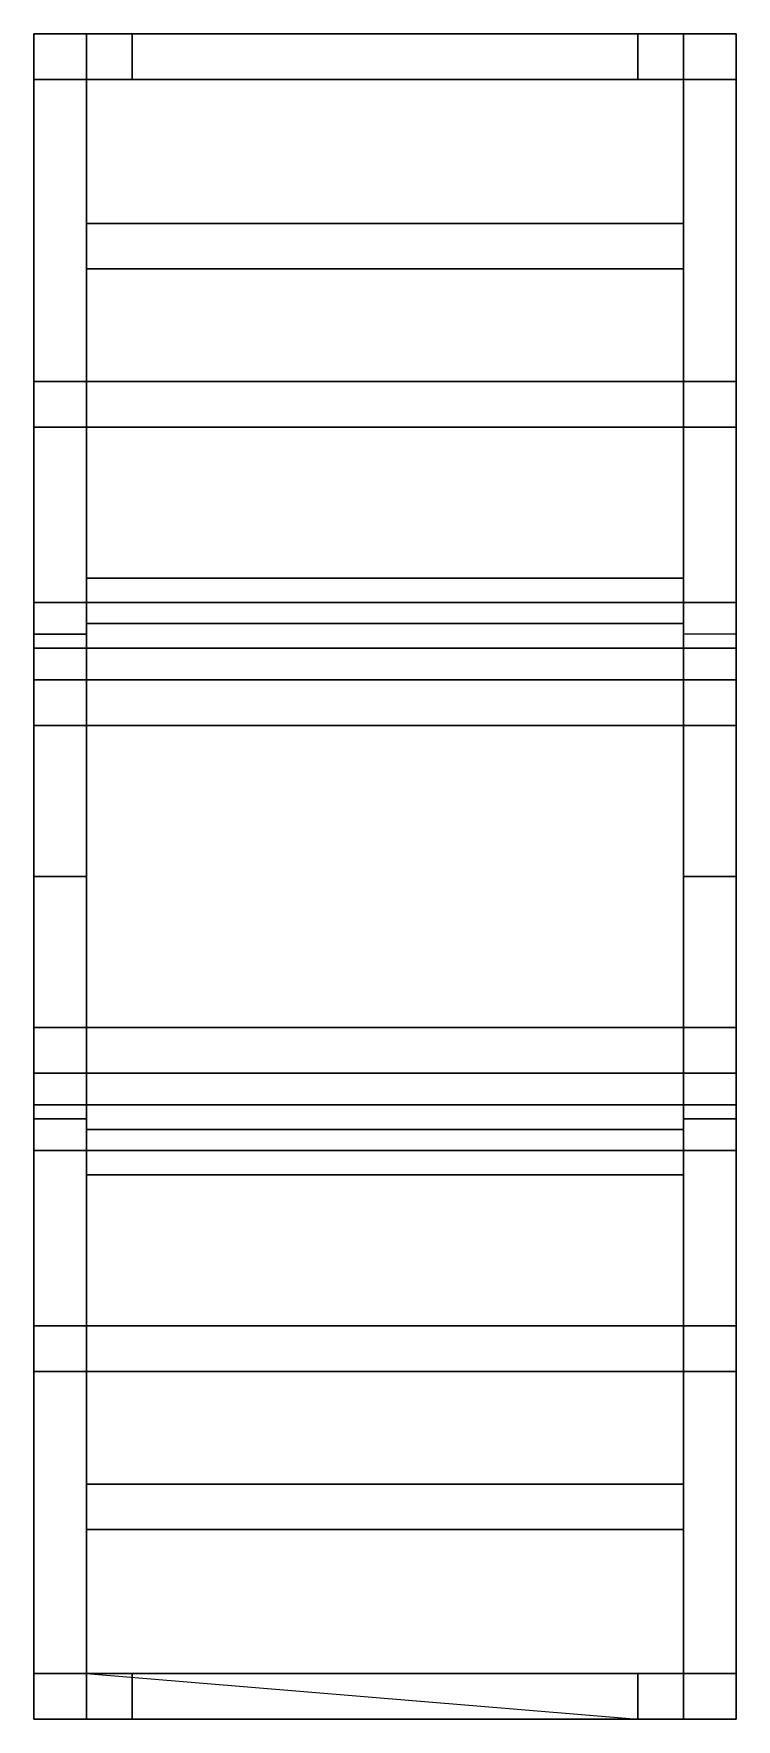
# Model space of a CAD drawing. Extents: x -1 to 1, y -2.4 to 2.4.
import ezdxf

# ---------------------------------------------------------------- set-up
doc = ezdxf.new("R2010")
doc.units = 0
doc.layers.add('ANTENNA', color=3, linetype='CONTINUOUS')

msp = doc.modelspace()

# ---------------------------------------------------------------- linework, layer by layer
at = {"layer": 'ANTENNA'}
for points in [[(-1, 2.4, 5.8), (-1, 2.4, 4.04), (-1, 2.27, 4.17), (-1, 2.27, 5.67)], [(-0.85, 2.4, 5.8), (-0.85, 2.4, 4.04), (-1, 2.4, 4.04), (-1, 2.4, 5.8)], [(-1, -2.27, 4.17), (-1, 2.27, 4.17), (-1, 2.4, 4.04), (-1, -2.4, 4.04)], [(-1, -2.4, 4.04), (-1, 2.4, 4.04), (-0.85, 2.4, 4.04), (-0.85, -2.4, 4.04)], [(-1, -2.4, 5.8), (-1, 2.4, 5.8), (-1, 2.27, 5.67), (-1, -2.27, 5.67)], [(-0.85, -2.4, 5.8), (-0.85, 2.4, 5.8), (-1, 2.4, 5.8), (-1, -2.4, 5.8)], [(-0.85, 2.27, 4.17), (-0.85, 2.4, 4.04), (-0.85, 2.4, 5.8), (-0.85, 2.27, 5.67)], [(-0.85, 2.27, 5.3), (-0.85, 2.4, 5.3), (0.72, 2.4, 4.47), (0.72, 2.27, 4.47)], [(0.72, 2.4, 4.47), (-0.85, 2.4, 5.3), (-0.72, 2.4, 5.3), (0.85, 2.4, 4.47)], [(-0.85, 2.4, 4.04), (-0.85, 2.27, 4.17), (-0.85, -2.27, 4.17), (-0.85, -2.4, 4.04)], [(0.85, 2.4, 4.34), (-0.85, 2.4, 4.34), (-0.85, 2.4, 4.47), (0.85, 2.4, 4.47)], [(-0.85, 2.27, 4.34), (-0.85, 2.4, 4.34), (0.85, 2.4, 4.34), (0.85, 2.27, 4.34)], [(-0.85, 2.27, 5.67), (-0.85, 2.4, 5.8), (-0.85, -2.4, 5.8), (-0.85, -2.27, 5.67)], [(0.85, 2.4, 5.3), (-0.85, 2.4, 5.3), (-0.85, 2.4, 5.43), (0.85, 2.4, 5.43)], [(-0.85, 2.27, 5.43), (-0.85, 2.4, 5.43), (-0.85, 2.4, 5.3), (-0.85, 2.27, 5.3)], [(-0.72, 2.27, 5.3), (-0.72, 2.4, 5.3), (-0.85, 2.4, 5.3), (-0.85, 2.27, 5.3)], [(0.85, 2.4, 5.43), (-0.85, 2.4, 5.43), (-0.85, 2.27, 5.43), (0.85, 2.27, 5.43)], [(0.85, 2.4, 4.47), (-0.72, 2.4, 5.3), (-0.72, 2.27, 5.3), (0.85, 2.27, 4.47)], [(0.72, 2.4, 4.47), (-0.72, 2.4, 4.47), (-0.72, 2.27, 4.47), (0.72, 2.27, 4.47)], [(-0.72, 2.27, 5.3), (-0.72, 2.4, 5.3), (0.72, 2.4, 5.3), (0.72, 2.27, 5.3)], [(0.85, 2.4, 5.8), (0.85, 2.4, 4.04), (0.85, 2.27, 4.17), (0.85, 2.27, 5.67)], [(1, 2.4, 5.8), (1, 2.4, 4.04), (0.85, 2.4, 4.04), (0.85, 2.4, 5.8)], [(0.85, -2.27, 4.17), (0.85, 2.27, 4.17), (0.85, 2.4, 4.04), (0.85, -2.4, 4.04)], [(0.85, -2.4, 4.04), (0.85, 2.4, 4.04), (1, 2.4, 4.04), (1, -2.4, 4.04)], [(0.85, -2.4, 5.8), (0.85, 2.4, 5.8), (0.85, 2.27, 5.67), (0.85, -2.27, 5.67)], [(1, -2.4, 5.8), (1, 2.4, 5.8), (0.85, 2.4, 5.8), (0.85, -2.4, 5.8)], [(1, 2.27, 4.17), (1, 2.4, 4.04), (1, 2.4, 5.8), (1, 2.27, 5.67)], [(1, 2.4, 4.04), (1, 2.27, 4.17), (1, -2.27, 4.17), (1, -2.4, 4.04)], [(1, 2.27, 5.67), (1, 2.4, 5.8), (1, -2.4, 5.8), (1, -2.27, 5.67)], [(-0.85, 2.4, 4.47), (0.72, 2.4, 5.3), (0.85, 2.4, 5.3), (-0.72, 2.4, 4.47)], [(-0.85, 2.27, 4.47), (0.72, 2.27, 5.3), (0.72, 2.4, 5.3), (-0.85, 2.4, 4.47)], [(0.85, 2.4, 5.3), (0.85, 2.27, 5.3), (-0.72, 2.27, 4.47), (-0.72, 2.4, 4.47)], [(-1, 2.27, 5.54), (-1, 2.27, 4.17), (-0.85, 2.27, 4.17), (-0.85, 2.27, 5.54)], [(-1, 0.56, 4.17), (-1, 2.27, 5.67), (-1, 2.27, 5.54), (-1, 0.69, 4.17)], [(-0.85, 0.56, 4.17), (-0.85, 2.27, 5.67), (-1, 2.27, 5.67), (-1, 0.56, 4.17)], [(-1, 0.69, 4.17), (-1, 2.27, 5.54), (-0.85, 2.27, 5.54), (-0.85, 0.69, 4.17)], [(-0.85, -2.27, 4.17), (-0.85, 2.27, 4.17), (-1, 2.27, 4.17), (-1, -2.27, 4.17)], [(-1, -2.27, 5.67), (-1, 2.27, 5.67), (-0.85, 2.27, 5.67), (-0.85, -2.27, 5.67)], [(-1, 2.27, 5.54), (-1, 2.27, 5.67), (-0.85, 2.27, 5.67), (-0.85, 2.27, 5.54)], [(-0.85, 2.27, 5.54), (-0.85, 2.27, 5.67), (-0.85, 0.56, 4.17), (-0.85, 0.69, 4.17)], [(0.85, 2.27, 4.47), (-0.72, 2.27, 5.3), (-0.85, 2.27, 5.3), (0.72, 2.27, 4.47)], [(-0.72, 2.27, 4.47), (0.85, 2.27, 5.3), (0.72, 2.27, 5.3), (-0.85, 2.27, 4.47)], [(0.85, 2.27, 4.47), (-0.85, 2.27, 4.47), (-0.85, 2.27, 4.34), (0.85, 2.27, 4.34)], [(0.85, 2.27, 5.43), (-0.85, 2.27, 5.43), (-0.85, 2.27, 5.3), (0.85, 2.27, 5.3)], [(0.85, 2.27, 5.67), (0.85, 2.27, 4.17), (1, 2.27, 4.17), (1, 2.27, 5.67)], [(0.85, 0.69, 4.17), (0.85, 2.27, 5.54), (1, 2.27, 5.54), (1, 0.69, 4.17)], [(1, 0.56, 4.17), (1, 2.27, 5.67), (0.85, 2.27, 5.67), (0.85, 0.56, 4.17)], [(0.85, 0.56, 4.17), (0.85, 2.27, 5.67), (0.85, 2.27, 5.54), (0.85, 0.69, 4.17)], [(1, -2.27, 4.17), (1, 2.27, 4.17), (0.85, 2.27, 4.17), (0.85, -2.27, 4.17)], [(0.85, -2.27, 5.67), (0.85, 2.27, 5.67), (1, 2.27, 5.67), (1, -2.27, 5.67)], [(0.85, 2.27, 5.54), (0.85, 2.27, 5.67), (1, 2.27, 5.67), (1, 2.27, 5.54)], [(1, 2.27, 5.54), (1, 2.27, 5.67), (1, 0.56, 4.17), (1, 0.69, 4.17)], [(0.85, 1.86, 5.67), (-0.85, 1.86, 5.67), (-0.85, 1.86, 5.8), (0.85, 1.86, 5.8)], [(-0.85, 1.73, 5.67), (-0.85, 1.86, 5.67), (0.85, 1.86, 5.67), (0.85, 1.73, 5.67)], [(0.85, 1.86, 5.8), (-0.85, 1.86, 5.8), (-0.85, 1.73, 5.8), (0.85, 1.73, 5.8)], [(0.85, 1.73, 5.8), (-0.85, 1.73, 5.8), (-0.85, 1.73, 5.67), (0.85, 1.73, 5.67)], [(-0.85, 1.41, 4.04), (-0.85, 1.41, 3.4527), (-1, 1.41, 3.4527), (-1, 1.41, 4.04)], [(-1, 1.41, 4.04), (-1, 1.41, 3.4527), (-1, 1.28, 3.4764), (-1, 1.28, 4.04)], [(-0.85, 1.28, 3.4764), (-0.85, 1.41, 3.4527), (-0.85, 1.41, 4.04), (-0.85, 1.28, 4.04)], [(0.85, 1.41, 4.04), (-0.85, 1.41, 4.04), (-0.85, 1.41, 4.17), (0.85, 1.41, 4.17)], [(-0.85, 1.28, 4.04), (-0.85, 1.41, 4.04), (0.85, 1.41, 4.04), (0.85, 1.28, 4.04)], [(0.85, 1.41, 4.17), (-0.85, 1.41, 4.17), (-0.85, 1.28, 4.17), (0.85, 1.28, 4.17)], [(1, 1.41, 4.04), (1, 1.41, 3.4527), (0.85, 1.41, 3.4527), (0.85, 1.41, 4.04)], [(0.85, 1.41, 4.04), (0.85, 1.41, 3.4527), (0.85, 1.28, 3.4764), (0.85, 1.28, 4.04)], [(1, 1.28, 3.4764), (1, 1.41, 3.4527), (1, 1.41, 4.04), (1, 1.28, 4.04)], [(-1, 1.28, 4.04), (-1, 0.78, 3.62), (-0.85, 0.78, 3.62), (-0.85, 1.28, 4.04)], [(-1, 1.28, 3.92), (-1, 0.78, 3.5), (-1, 0.78, 3.62), (-1, 1.28, 4.04)], [(-0.85, 1.28, 3.92), (-0.85, 0.78, 3.5), (-1, 0.78, 3.5), (-1, 1.28, 3.92)], [(-1, 1.28, 3.92), (-1, 1.28, 3.4764), (-0.85, 1.28, 3.4764), (-0.85, 1.28, 3.92)], [(-0.85, 0.78, 3.62), (-0.85, 0.78, 3.5), (-0.85, 1.28, 3.92), (-0.85, 1.28, 4.04)], [(0.85, 1.28, 4.17), (-0.85, 1.28, 4.17), (-0.85, 1.28, 4.04), (0.85, 1.28, 4.04)], [(1, 1.28, 3.92), (1, 0.78, 3.5), (0.85, 0.78, 3.5), (0.85, 1.28, 3.92)], [(0.85, 1.28, 3.92), (0.85, 0.78, 3.5), (0.85, 0.78, 3.62), (0.85, 1.28, 4.04)], [(0.85, 1.28, 4.04), (0.85, 0.78, 3.62), (1, 0.78, 3.62), (1, 1.28, 4.04)], [(0.85, 1.28, 3.92), (0.85, 1.28, 3.4764), (1, 1.28, 3.4764), (1, 1.28, 3.92)], [(1, 0.78, 3.62), (1, 0.78, 3.5), (1, 1.28, 3.92), (1, 1.28, 4.04)], [(0.85, 0.85, 5.67), (-0.85, 0.85, 5.67), (-0.85, 0.85, 5.8), (0.85, 0.85, 5.8)], [(-0.85, 0.72, 5.67), (-0.85, 0.85, 5.67), (0.85, 0.85, 5.67), (0.85, 0.72, 5.67)], [(0.85, 0.85, 5.8), (-0.85, 0.85, 5.8), (-0.85, 0.72, 5.8), (0.85, 0.72, 5.8)], [(-1, 0.78, 4.04), (-1, 0.78, 3.62), (-1, 0.65, 3.4818), (-1, 0.65, 4.04)], [(-0.85, 0.78, 4.04), (-0.85, 0.78, 3.62), (-1, 0.78, 3.62), (-1, 0.78, 4.04)], [(-1, 0.78, 3.62), (-1, 0.78, 3.5), (-1, 0.75, 3.5)], [(-1, 0.78, 3.62), (-1, 0.75, 3.5), (-1, 0.65, 3.4818)], [(-0.85, 0.65, 3.4818), (-0.85, 0.78, 3.62), (-0.85, 0.78, 4.04), (-0.85, 0.65, 4.04)], [(0.85, 0.78, 4.04), (-0.85, 0.78, 4.04), (-0.85, 0.78, 4.17), (0.85, 0.78, 4.17)], [(-0.85, 0.65, 4.04), (-0.85, 0.78, 4.04), (0.85, 0.78, 4.04), (0.85, 0.65, 4.04)], [(0.85, 0.78, 4.17), (-0.85, 0.78, 4.17), (-0.85, 0.65, 4.17), (0.85, 0.65, 4.17)], [(-0.85, 0.75, 3.5), (-0.85, 0.78, 3.5), (-0.85, 0.78, 3.62)], [(-0.85, 0.65, 3.4818), (-0.85, 0.75, 3.5), (-0.85, 0.78, 3.62)], [(1, 0.78, 4.04), (1, 0.78, 3.62), (0.85, 0.78, 3.62), (0.85, 0.78, 4.04)], [(0.85, 0.78, 4.04), (0.85, 0.78, 3.62), (0.85, 0.65, 3.4818), (0.85, 0.65, 4.04)], [(0.85, 0.78, 3.62), (0.85, 0.75, 3.5), (0.85, 0.65, 3.4818)], [(0.85, 0.78, 3.62), (0.85, 0.78, 3.5), (0.85, 0.75, 3.5)], [(1, 0.65, 3.4818), (1, 0.78, 3.62), (1, 0.78, 4.04), (1, 0.65, 4.04)], [(1, 0.65, 3.4818), (1, 0.75, 3.5), (1, 0.78, 3.62)], [(1, 0.75, 3.5), (1, 0.78, 3.5), (1, 0.78, 3.62)], [(-0.85, 0.69, 4.17), (-0.85, 0.56, 4.17), (-1, 0.56, 4.17), (-1, 0.69, 4.17)], [(0.85, 0.72, 5.8), (-0.85, 0.72, 5.8), (-0.85, 0.72, 5.67), (0.85, 0.72, 5.67)], [(-1, 0.65, 4.04), (-1, 0.65, 3.4818), (-0.85, 0.65, 3.4818), (-0.85, 0.65, 4.04)], [(0.85, 0.65, 4.17), (-0.85, 0.65, 4.17), (-0.85, 0.65, 4.04), (0.85, 0.65, 4.04)], [(0.85, 0.65, 4.04), (0.85, 0.65, 3.4818), (1, 0.65, 3.4818), (1, 0.65, 4.04)], [(-1, 0.56, 5.67), (-1, 0.56, 4.17), (-1, 0.43, 4.17), (-1, 0.43, 5.67)], [(-0.85, 0.56, 5.67), (-0.85, 0.56, 4.17), (-1, 0.56, 4.17), (-1, 0.56, 5.67)], [(-1, 0.43, 4.17), (-1, 0.56, 4.17), (-0.85, 0.56, 4.17), (-0.85, 0.43, 4.17)], [(-0.85, 0.43, 4.17), (-0.85, 0.56, 4.17), (-0.85, 0.56, 5.67), (-0.85, 0.43, 5.67)], [(-0.85, 0.43, 4.17), (-0.85, 0.56, 4.17), (-0.85, 0.56, 4.04), (-0.85, 0.43, 4.04)], [(0.85, 0.56, 4.04), (-0.85, 0.56, 4.04), (-0.85, 0.56, 4.17), (0.85, 0.56, 4.17)], [(-0.85, 0.43, 4.04), (-0.85, 0.56, 4.04), (0.85, 0.56, 4.04), (0.85, 0.43, 4.04)], [(0.85, 0.56, 4.17), (-0.85, 0.56, 4.17), (-0.85, 0.43, 4.17), (0.85, 0.43, 4.17)], [(0.85, 0.56, 5.8), (-0.85, 0.56, 5.8), (-0.85, 0.43, 5.8), (0.85, 0.43, 5.8)], [(-0.85, 0.43, 5.67), (-0.85, 0.56, 5.67), (0.85, 0.56, 5.67), (0.85, 0.43, 5.67)], [(0.85, 0.56, 5.67), (-0.85, 0.56, 5.67), (-0.85, 0.56, 5.8), (0.85, 0.56, 5.8)], [(1, 0.56, 5.67), (1, 0.56, 4.17), (0.85, 0.56, 4.17), (0.85, 0.56, 5.67)], [(0.85, 0.56, 5.67), (0.85, 0.56, 4.17), (0.85, 0.43, 4.17), (0.85, 0.43, 5.67)], [(0.85, 0.43, 4.04), (0.85, 0.56, 4.04), (0.85, 0.56, 4.17), (0.85, 0.43, 4.17)], [(0.85, 0.43, 4.17), (0.85, 0.56, 4.17), (1, 0.56, 4.17), (1, 0.43, 4.17)], [(1, 0.43, 4.17), (1, 0.56, 4.17), (1, 0.56, 5.67), (1, 0.43, 5.67)], [(-1, 0.43, 5.67), (-1, 0.43, 4.17), (-0.85, 0.43, 4.17), (-0.85, 0.43, 5.67)], [(0.85, 0.43, 4.17), (-0.85, 0.43, 4.17), (-0.85, 0.43, 4.04), (0.85, 0.43, 4.04)], [(0.85, 0.43, 5.8), (-0.85, 0.43, 5.8), (-0.85, 0.43, 5.67), (0.85, 0.43, 5.67)], [(0.85, 0.43, 5.67), (0.85, 0.43, 4.17), (1, 0.43, 4.17), (1, 0.43, 5.67)], [(-1, -2.4, 1.44), (-1, -2.27, 1.57), (-1, 0, 1.57), (-1, 0, 1.44)], [(-1, 0, 1.57), (-1, -2.27, 1.57), (-0.85, -2.27, 1.57), (-0.85, 0, 1.57)], [(-0.85, 0, 1.44), (-0.85, -2.4, 1.44), (-1, -2.4, 1.44), (-1, 0, 1.44)], [(-1, -2.27, 3.07), (-1, -2.4, 3.2), (-1, 0, 3.2), (-1, 0, 3.07)], [(-1, 0, 3.2), (-1, -2.4, 3.2), (-0.85, -2.4, 3.2), (-0.85, 0, 3.2)], [(-0.85, 0, 3.07), (-0.85, -2.27, 3.07), (-1, -2.27, 3.07), (-1, 0, 3.07)], [(-0.85, 0, 1.57), (-0.85, -2.27, 1.57), (-0.85, -2.4, 1.44), (-0.85, 0, 1.44)], [(-0.85, 0, 3.2), (-0.85, -2.4, 3.2), (-0.85, -2.27, 3.07), (-0.85, 0, 3.07)], [(1, 0, 1.44), (1, -2.4, 1.44), (0.85, -2.4, 1.44), (0.85, 0, 1.44)], [(0.85, -2.4, 1.44), (0.85, -2.27, 1.57), (0.85, 0, 1.57), (0.85, 0, 1.44)], [(0.85, 0, 1.57), (0.85, -2.27, 1.57), (1, -2.27, 1.57), (1, 0, 1.57)], [(0.85, 0, 3.2), (0.85, -2.4, 3.2), (1, -2.4, 3.2), (1, 0, 3.2)], [(0.85, -2.27, 3.07), (0.85, -2.4, 3.2), (0.85, 0, 3.2), (0.85, 0, 3.07)], [(1, 0, 3.07), (1, -2.27, 3.07), (0.85, -2.27, 3.07), (0.85, 0, 3.07)], [(1, 0, 1.57), (1, -2.27, 1.57), (1, -2.4, 1.44), (1, 0, 1.44)], [(1, 0, 3.2), (1, -2.4, 3.2), (1, -2.27, 3.07), (1, 0, 3.07)], [(-1, -0.43, 1.57), (-1, -0.56, 1.57), (-1, -0.56, 3.07), (-1, -0.43, 3.07)], [(-0.85, -0.43, 3.07), (-0.85, -0.43, 1.57), (-1, -0.43, 1.57), (-1, -0.43, 3.07)], [(-0.85, -0.43, 5.67), (-0.85, -0.43, 4.17), (-1, -0.43, 4.17), (-1, -0.43, 5.67)], [(-1, -0.43, 4.17), (-1, -0.56, 4.17), (-1, -0.56, 5.67), (-1, -0.43, 5.67)], [(-0.85, -0.43, 4.17), (-0.85, -0.56, 4.17), (-1, -0.56, 4.17), (-1, -0.43, 4.17)], [(-0.85, -0.56, 3.07), (-0.85, -0.56, 1.57), (-0.85, -0.43, 1.57), (-0.85, -0.43, 3.07)], [(-0.85, -0.43, 3.2), (0.85, -0.43, 3.2), (0.85, -0.43, 3.07), (-0.85, -0.43, 3.07)], [(-0.85, -0.56, 3.2), (0.85, -0.56, 3.2), (0.85, -0.43, 3.2), (-0.85, -0.43, 3.2)], [(0.85, -0.43, 3.07), (0.85, -0.56, 3.07), (-0.85, -0.56, 3.07), (-0.85, -0.43, 3.07)], [(-0.85, -0.56, 1.57), (0.85, -0.56, 1.57), (0.85, -0.43, 1.57), (-0.85, -0.43, 1.57)], [(-0.85, -0.43, 1.57), (0.85, -0.43, 1.57), (0.85, -0.43, 1.44), (-0.85, -0.43, 1.44)], [(0.85, -0.43, 1.44), (0.85, -0.56, 1.44), (-0.85, -0.56, 1.44), (-0.85, -0.43, 1.44)], [(-0.85, -0.56, 5.67), (-0.85, -0.56, 4.17), (-0.85, -0.43, 4.17), (-0.85, -0.43, 5.67)], [(-0.85, -0.43, 4.17), (0.85, -0.43, 4.17), (0.85, -0.43, 4.04), (-0.85, -0.43, 4.04)], [(-0.85, -0.43, 4.04), (-0.85, -0.56, 4.04), (-0.85, -0.56, 4.17), (-0.85, -0.43, 4.17)], [(0.85, -0.43, 4.04), (0.85, -0.56, 4.04), (-0.85, -0.56, 4.04), (-0.85, -0.43, 4.04)], [(-0.85, -0.56, 4.17), (0.85, -0.56, 4.17), (0.85, -0.43, 4.17), (-0.85, -0.43, 4.17)], [(-0.85, -0.43, 5.8), (0.85, -0.43, 5.8), (0.85, -0.43, 5.67), (-0.85, -0.43, 5.67)], [(0.85, -0.43, 5.67), (0.85, -0.56, 5.67), (-0.85, -0.56, 5.67), (-0.85, -0.43, 5.67)], [(-0.85, -0.56, 5.8), (0.85, -0.56, 5.8), (0.85, -0.43, 5.8), (-0.85, -0.43, 5.8)], [(0.85, -0.43, 1.57), (0.85, -0.56, 1.57), (0.85, -0.56, 3.07), (0.85, -0.43, 3.07)], [(1, -0.43, 3.07), (1, -0.43, 1.57), (0.85, -0.43, 1.57), (0.85, -0.43, 3.07)], [(0.85, -0.43, 4.17), (0.85, -0.56, 4.17), (0.85, -0.56, 5.67), (0.85, -0.43, 5.67)], [(1, -0.43, 5.67), (1, -0.43, 4.17), (0.85, -0.43, 4.17), (0.85, -0.43, 5.67)], [(0.85, -0.43, 4.17), (0.85, -0.56, 4.17), (0.85, -0.56, 4.04), (0.85, -0.43, 4.04)], [(1, -0.43, 4.17), (1, -0.56, 4.17), (0.85, -0.56, 4.17), (0.85, -0.43, 4.17)], [(1, -0.56, 3.07), (1, -0.56, 1.57), (1, -0.43, 1.57), (1, -0.43, 3.07)], [(1, -0.56, 5.67), (1, -0.56, 4.17), (1, -0.43, 4.17), (1, -0.43, 5.67)], [(-1, -0.56, 3.07), (-1, -0.56, 1.57), (-0.85, -0.56, 1.57), (-0.85, -0.56, 3.07)], [(-1, -2.27, 2.94), (-1, -2.27, 3.07), (-1, -0.56, 1.57), (-1, -0.69, 1.57)], [(-1, -0.56, 1.57), (-1, -2.27, 3.07), (-0.85, -2.27, 3.07), (-0.85, -0.56, 1.57)], [(-1, -0.56, 4.17), (-1, -2.27, 5.67), (-0.85, -2.27, 5.67), (-0.85, -0.56, 4.17)], [(-1, -2.27, 5.54), (-1, -2.27, 5.67), (-1, -0.56, 4.17), (-1, -0.69, 4.17)], [(-1, -0.56, 5.67), (-1, -0.56, 4.17), (-0.85, -0.56, 4.17), (-0.85, -0.56, 5.67)], [(-1, -0.69, 4.17), (-1, -0.56, 4.17), (-0.85, -0.56, 4.17), (-0.85, -0.69, 4.17)], [(-0.85, -0.56, 1.57), (-0.85, -2.27, 3.07), (-0.85, -2.27, 2.94), (-0.85, -0.69, 1.57)], [(-0.85, -0.56, 3.07), (0.85, -0.56, 3.07), (0.85, -0.56, 3.2), (-0.85, -0.56, 3.2)], [(-0.85, -0.56, 1.44), (0.85, -0.56, 1.44), (0.85, -0.56, 1.57), (-0.85, -0.56, 1.57)], [(-0.85, -0.56, 4.17), (-0.85, -2.27, 5.67), (-0.85, -2.27, 5.54), (-0.85, -0.69, 4.17)], [(-0.85, -0.56, 4.04), (0.85, -0.56, 4.04), (0.85, -0.56, 4.17), (-0.85, -0.56, 4.17)], [(-0.85, -0.56, 5.67), (0.85, -0.56, 5.67), (0.85, -0.56, 5.8), (-0.85, -0.56, 5.8)], [(0.85, -0.56, 3.07), (0.85, -0.56, 1.57), (1, -0.56, 1.57), (1, -0.56, 3.07)], [(0.85, -0.56, 1.57), (0.85, -2.27, 3.07), (1, -2.27, 3.07), (1, -0.56, 1.57)], [(0.85, -2.27, 2.94), (0.85, -2.27, 3.07), (0.85, -0.56, 1.57), (0.85, -0.69, 1.57)], [(0.85, -0.56, 5.67), (0.85, -0.56, 4.17), (1, -0.56, 4.17), (1, -0.56, 5.67)], [(0.85, -2.27, 5.54), (0.85, -2.27, 5.67), (0.85, -0.56, 4.17), (0.85, -0.69, 4.17)], [(0.85, -0.56, 4.17), (0.85, -2.27, 5.67), (1, -2.27, 5.67), (1, -0.56, 4.17)], [(0.85, -0.69, 4.17), (0.85, -0.56, 4.17), (1, -0.56, 4.17), (1, -0.69, 4.17)], [(1, -0.56, 1.57), (1, -2.27, 3.07), (1, -2.27, 2.94), (1, -0.69, 1.57)], [(1, -0.56, 4.17), (1, -2.27, 5.67), (1, -2.27, 5.54), (1, -0.69, 4.17)], [(-1, -0.65, 3.2), (-1, -0.78, 3.2), (-1, -0.78, 4.04), (-1, -0.65, 4.04)], [(-0.85, -0.65, 4.04), (-0.85, -0.65, 3.2), (-1, -0.65, 3.2), (-1, -0.65, 4.04)], [(-1, -0.65, 4.04), (-1, -0.78, 4.04), (-0.85, -0.78, 4.04), (-0.85, -0.65, 4.04)], [(-0.85, -0.65, 3.2), (0.85, -0.65, 3.2), (0.85, -0.65, 3.07), (-0.85, -0.65, 3.07)], [(-0.85, -0.78, 3.2), (0.85, -0.78, 3.2), (0.85, -0.65, 3.2), (-0.85, -0.65, 3.2)], [(0.85, -0.65, 3.07), (0.85, -0.78, 3.07), (-0.85, -0.78, 3.07), (-0.85, -0.65, 3.07)], [(-0.85, -0.78, 4.04), (-0.85, -0.78, 3.2), (-0.85, -0.65, 3.2), (-0.85, -0.65, 4.04)], [(-0.85, -0.78, 4.17), (0.85, -0.78, 4.17), (0.85, -0.65, 4.17), (-0.85, -0.65, 4.17)], [(-0.85, -0.65, 4.17), (0.85, -0.65, 4.17), (0.85, -0.65, 4.04), (-0.85, -0.65, 4.04)], [(0.85, -0.65, 4.04), (0.85, -0.78, 4.04), (-0.85, -0.78, 4.04), (-0.85, -0.65, 4.04)], [(-0.85, -0.65, 4.04), (-0.85, -0.78, 4.04), (-0.85, -0.78, 4.17), (-0.85, -0.65, 4.17)], [(1, -0.65, 4.04), (1, -0.65, 3.2), (0.85, -0.65, 3.2), (0.85, -0.65, 4.04)], [(0.85, -0.65, 3.2), (0.85, -0.78, 3.2), (0.85, -0.78, 4.04), (0.85, -0.65, 4.04)], [(0.85, -0.65, 4.04), (0.85, -0.78, 4.04), (1, -0.78, 4.04), (1, -0.65, 4.04)], [(0.85, -0.65, 4.17), (0.85, -0.78, 4.17), (0.85, -0.78, 4.04), (0.85, -0.65, 4.04)], [(1, -0.78, 4.04), (1, -0.78, 3.2), (1, -0.65, 3.2), (1, -0.65, 4.04)], [(-0.85, -0.69, 1.57), (-0.85, -2.27, 2.94), (-1, -2.27, 2.94), (-1, -0.69, 1.57)], [(-0.85, -0.69, 4.17), (-0.85, -2.27, 5.54), (-1, -2.27, 5.54), (-1, -0.69, 4.17)], [(-0.85, -0.72, 5.8), (0.85, -0.72, 5.8), (0.85, -0.72, 5.67), (-0.85, -0.72, 5.67)], [(0.85, -0.72, 5.67), (0.85, -0.85, 5.67), (-0.85, -0.85, 5.67), (-0.85, -0.72, 5.67)], [(-0.85, -0.85, 5.8), (0.85, -0.85, 5.8), (0.85, -0.72, 5.8), (-0.85, -0.72, 5.8)], [(1, -0.69, 1.57), (1, -2.27, 2.94), (0.85, -2.27, 2.94), (0.85, -0.69, 1.57)], [(1, -0.69, 4.17), (1, -2.27, 5.54), (0.85, -2.27, 5.54), (0.85, -0.69, 4.17)], [(-1, -0.78, 4.04), (-1, -0.78, 3.2), (-0.85, -0.78, 3.2), (-0.85, -0.78, 4.04)], [(-0.85, -1.28, 4.04), (-0.85, -0.78, 3.32), (-1, -0.78, 3.32), (-1, -1.28, 4.04)], [(-1, -1.28, 3.92), (-1, -0.78, 3.2), (-0.85, -0.78, 3.2), (-0.85, -1.28, 3.92)], [(-1, -0.78, 3.32), (-1, -0.78, 3.2), (-1, -1.28, 3.92), (-1, -1.28, 4.04)], [(-0.85, -0.78, 3.07), (0.85, -0.78, 3.07), (0.85, -0.78, 3.2), (-0.85, -0.78, 3.2)], [(-0.85, -1.28, 3.92), (-0.85, -0.78, 3.2), (-0.85, -0.78, 3.32), (-0.85, -1.28, 4.04)], [(-0.85, -0.78, 4.04), (0.85, -0.78, 4.04), (0.85, -0.78, 4.17), (-0.85, -0.78, 4.17)], [(0.85, -0.78, 4.04), (0.85, -0.78, 3.2), (1, -0.78, 3.2), (1, -0.78, 4.04)], [(0.85, -1.28, 3.92), (0.85, -0.78, 3.2), (1, -0.78, 3.2), (1, -1.28, 3.92)], [(1, -1.28, 4.04), (1, -0.78, 3.32), (0.85, -0.78, 3.32), (0.85, -1.28, 4.04)], [(0.85, -0.78, 3.32), (0.85, -0.78, 3.2), (0.85, -1.28, 3.92), (0.85, -1.28, 4.04)], [(1, -1.28, 3.92), (1, -0.78, 3.2), (1, -0.78, 3.32), (1, -1.28, 4.04)], [(-0.85, -0.85, 5.67), (0.85, -0.85, 5.67), (0.85, -0.85, 5.8), (-0.85, -0.85, 5.8)], [(-1, -1.28, 3.2), (-1, -1.41, 3.2), (-1, -1.41, 4.04), (-1, -1.28, 4.04)], [(-0.85, -1.28, 4.04), (-0.85, -1.28, 3.2), (-1, -1.28, 3.2), (-1, -1.28, 4.04)], [(-0.85, -1.41, 3.2), (0.85, -1.41, 3.2), (0.85, -1.28, 3.2), (-0.85, -1.28, 3.2)], [(-0.85, -1.28, 3.2), (0.85, -1.28, 3.2), (0.85, -1.28, 3.07), (-0.85, -1.28, 3.07)], [(0.85, -1.28, 3.07), (0.85, -1.41, 3.07), (-0.85, -1.41, 3.07), (-0.85, -1.28, 3.07)], [(-0.85, -1.41, 4.04), (-0.85, -1.41, 3.2), (-0.85, -1.28, 3.2), (-0.85, -1.28, 4.04)], [(-0.85, -1.41, 4.17), (0.85, -1.41, 4.17), (0.85, -1.28, 4.17), (-0.85, -1.28, 4.17)], [(-0.85, -1.28, 4.17), (0.85, -1.28, 4.17), (0.85, -1.28, 4.04), (-0.85, -1.28, 4.04)], [(0.85, -1.28, 4.04), (0.85, -1.41, 4.04), (-0.85, -1.41, 4.04), (-0.85, -1.28, 4.04)], [(0.85, -1.28, 3.2), (0.85, -1.41, 3.2), (0.85, -1.41, 3.07), (0.85, -1.28, 3.07)], [(0.85, -1.28, 3.2), (0.85, -1.41, 3.2), (0.85, -1.41, 4.04), (0.85, -1.28, 4.04)], [(1, -1.28, 4.04), (1, -1.28, 3.2), (0.85, -1.28, 3.2), (0.85, -1.28, 4.04)], [(1, -1.28, 3.2), (1, -1.41, 3.2), (0.85, -1.41, 3.2), (0.85, -1.28, 3.2)], [(0.85, -1.28, 4.04), (0.85, -1.41, 4.04), (1, -1.41, 4.04), (1, -1.28, 4.04)], [(0.85, -1.28, 4.04), (0.85, -1.28, 3.92), (1, -1.28, 3.92), (1, -1.28, 4.04)], [(0.85, -1.28, 4.17), (0.85, -1.41, 4.17), (0.85, -1.41, 4.04), (0.85, -1.28, 4.04)], [(1, -1.41, 4.04), (1, -1.41, 3.2), (1, -1.28, 3.2), (1, -1.28, 4.04)], [(-1, -1.41, 4.04), (-1, -1.41, 3.2), (-0.85, -1.41, 3.2), (-0.85, -1.41, 4.04)], [(-0.85, -1.41, 3.07), (0.85, -1.41, 3.07), (0.85, -1.41, 3.2), (-0.85, -1.41, 3.2)], [(-0.85, -1.41, 4.04), (0.85, -1.41, 4.04), (0.85, -1.41, 4.17), (-0.85, -1.41, 4.17)], [(0.85, -1.41, 4.04), (0.85, -1.41, 3.2), (1, -1.41, 3.2), (1, -1.41, 4.04)], [(-0.85, -1.73, 5.8), (0.85, -1.73, 5.8), (0.85, -1.73, 5.67), (-0.85, -1.73, 5.67)], [(0.85, -1.73, 5.67), (0.85, -1.86, 5.67), (-0.85, -1.86, 5.67), (-0.85, -1.73, 5.67)], [(-0.85, -1.86, 5.8), (0.85, -1.86, 5.8), (0.85, -1.73, 5.8), (-0.85, -1.73, 5.8)], [(-0.85, -1.86, 5.67), (0.85, -1.86, 5.67), (0.85, -1.86, 5.8), (-0.85, -1.86, 5.8)], [(-1, -2.27, 1.57), (-1, -2.4, 1.44), (-1, -2.4, 3.2), (-1, -2.27, 3.07)], [(-0.85, -2.27, 2.94), (-0.85, -2.27, 1.57), (-1, -2.27, 1.57), (-1, -2.27, 2.94)], [(-0.85, -2.27, 5.67), (-0.85, -2.27, 4.17), (-1, -2.27, 4.17), (-1, -2.27, 5.67)], [(-1, -2.27, 4.17), (-1, -2.4, 4.04), (-1, -2.4, 5.8), (-1, -2.27, 5.67)], [(-0.85, -2.27, 5.54), (-0.85, -2.27, 5.67), (-1, -2.27, 5.67), (-1, -2.27, 5.54)], [(-0.85, -2.4, 3.2), (-0.85, -2.4, 1.44), (-0.85, -2.27, 1.57), (-0.85, -2.27, 3.07)], [(-0.85, -2.27, 1.87), (0.85, -2.27, 1.87), (0.85, -2.27, 1.74), (-0.85, -2.27, 1.74)], [(-0.85, -2.27, 1.74), (0.72, -2.4, 1.87), (0.72, -2.27, 1.87), (-0.72, -2.27, 1.87)], [(0.85, -2.27, 1.74), (0.85, -2.4, 1.74), (-0.85, -2.4, 1.74), (-0.85, -2.27, 1.74)], [(-0.85, -2.4, 2.83), (0.85, -2.4, 2.83), (0.85, -2.27, 2.83), (-0.85, -2.27, 2.83)], [(-0.85, -2.27, 2.83), (0.85, -2.27, 2.83), (0.85, -2.27, 2.7), (-0.85, -2.27, 2.7)], [(-0.85, -2.27, 1.87), (0.72, -2.27, 2.7), (0.85, -2.27, 2.7), (-0.72, -2.27, 1.87)], [(-0.85, -2.4, 1.87), (0.72, -2.4, 2.7), (0.72, -2.27, 2.7), (-0.85, -2.27, 1.87)], [(0.72, -2.27, 1.87), (-0.85, -2.27, 2.7), (-0.72, -2.27, 2.7), (0.85, -2.27, 1.87)], [(-0.85, -2.4, 2.7), (-0.85, -2.27, 2.7), (0.72, -2.27, 1.87), (0.72, -2.4, 1.87)], [(-0.85, -2.4, 5.3), (-0.85, -2.27, 5.3), (0.72, -2.27, 4.47), (0.72, -2.4, 4.47)], [(0.72, -2.27, 4.47), (-0.85, -2.27, 5.3), (-0.72, -2.27, 5.3), (0.85, -2.27, 4.47)], [(-0.85, -2.4, 4.47), (0.72, -2.4, 5.3), (0.72, -2.27, 5.3), (-0.85, -2.27, 4.47)], [(-0.85, -2.27, 4.47), (0.72, -2.27, 5.3), (0.85, -2.27, 5.3), (-0.72, -2.27, 4.47)], [(-0.85, -2.4, 5.8), (-0.85, -2.4, 4.04), (-0.85, -2.27, 4.17), (-0.85, -2.27, 5.67)], [(-0.85, -2.27, 4.47), (0.85, -2.27, 4.47), (0.85, -2.27, 4.34), (-0.85, -2.27, 4.34)], [(0.85, -2.27, 4.34), (0.85, -2.4, 4.34), (-0.85, -2.4, 4.34), (-0.85, -2.27, 4.34)], [(-0.85, -2.27, 5.43), (0.85, -2.27, 5.43), (0.85, -2.27, 5.3), (-0.85, -2.27, 5.3)], [(-0.85, -2.4, 5.43), (0.85, -2.4, 5.43), (0.85, -2.27, 5.43), (-0.85, -2.27, 5.43)], [(0.72, -2.27, 2.7), (0.72, -2.4, 2.7), (-0.72, -2.4, 2.7), (-0.72, -2.27, 2.7)], [(0.85, -2.27, 2.7), (0.85, -2.4, 2.7), (-0.72, -2.4, 1.87), (-0.72, -2.27, 1.87)], [(0.85, -2.27, 1.87), (-0.72, -2.27, 2.7), (-0.72, -2.4, 2.7), (0.85, -2.4, 1.87)], [(0.85, -2.27, 4.47), (-0.72, -2.27, 5.3), (-0.72, -2.4, 5.3), (0.85, -2.4, 4.47)], [(0.85, -2.27, 5.3), (0.85, -2.4, 5.3), (-0.72, -2.4, 4.47), (-0.72, -2.27, 4.47)], [(-0.72, -2.4, 4.47), (0.72, -2.4, 4.47), (0.72, -2.27, 4.47), (-0.72, -2.27, 4.47)], [(0.72, -2.27, 5.3), (0.72, -2.4, 5.3), (-0.72, -2.4, 5.3), (-0.72, -2.27, 5.3)], [(0.72, -2.27, 5.3), (0.72, -2.4, 5.3), (0.85, -2.4, 5.3), (0.85, -2.27, 5.3)], [(1, -2.27, 2.94), (1, -2.27, 1.57), (0.85, -2.27, 1.57), (0.85, -2.27, 2.94)], [(0.85, -2.27, 1.57), (0.85, -2.4, 1.44), (0.85, -2.4, 3.2), (0.85, -2.27, 3.07)], [(0.85, -2.27, 4.17), (0.85, -2.4, 4.04), (0.85, -2.4, 5.8), (0.85, -2.27, 5.67)], [(1, -2.27, 5.54), (1, -2.27, 4.17), (0.85, -2.27, 4.17), (0.85, -2.27, 5.54)], [(0.85, -2.27, 5.43), (0.85, -2.4, 5.43), (0.85, -2.4, 5.3), (0.85, -2.27, 5.3)], [(1, -2.27, 5.54), (1, -2.27, 5.67), (0.85, -2.27, 5.67), (0.85, -2.27, 5.54)], [(1, -2.4, 3.2), (1, -2.4, 1.44), (1, -2.27, 1.57), (1, -2.27, 3.07)], [(1, -2.4, 5.8), (1, -2.4, 4.04), (1, -2.27, 4.17), (1, -2.27, 5.67)], [(-1, -2.4, 3.2), (-1, -2.4, 1.44), (-0.85, -2.4, 1.44), (-0.85, -2.4, 3.2)], [(-1, -2.4, 5.8), (-1, -2.4, 4.04), (-0.85, -2.4, 4.04), (-0.85, -2.4, 5.8)], [(-0.85, -2.4, 1.74), (0.85, -2.4, 1.74), (0.85, -2.4, 1.87), (-0.85, -2.4, 1.87)], [(-0.85, -2.4, 2.7), (0.85, -2.4, 2.7), (0.85, -2.4, 2.83), (-0.85, -2.4, 2.83)], [(-0.72, -2.4, 1.87), (0.85, -2.4, 2.7), (0.72, -2.4, 2.7), (-0.85, -2.4, 1.87)], [(0.85, -2.4, 1.87), (-0.72, -2.4, 2.7), (-0.85, -2.4, 2.7), (0.72, -2.4, 1.87)], [(0.85, -2.4, 4.47), (-0.72, -2.4, 5.3), (-0.85, -2.4, 5.3), (0.72, -2.4, 4.47)], [(-0.72, -2.4, 4.47), (0.85, -2.4, 5.3), (0.72, -2.4, 5.3), (-0.85, -2.4, 4.47)], [(-0.85, -2.4, 4.34), (0.85, -2.4, 4.34), (0.85, -2.4, 4.47), (-0.85, -2.4, 4.47)], [(-0.85, -2.4, 5.3), (0.85, -2.4, 5.3), (0.85, -2.4, 5.43), (-0.85, -2.4, 5.43)], [(0.85, -2.4, 3.2), (0.85, -2.4, 1.44), (1, -2.4, 1.44), (1, -2.4, 3.2)], [(0.85, -2.4, 5.8), (0.85, -2.4, 4.04), (1, -2.4, 4.04), (1, -2.4, 5.8)]]:
    msp.add_3dface(points, dxfattribs=at)

doc.saveas('drawing.dxf')
